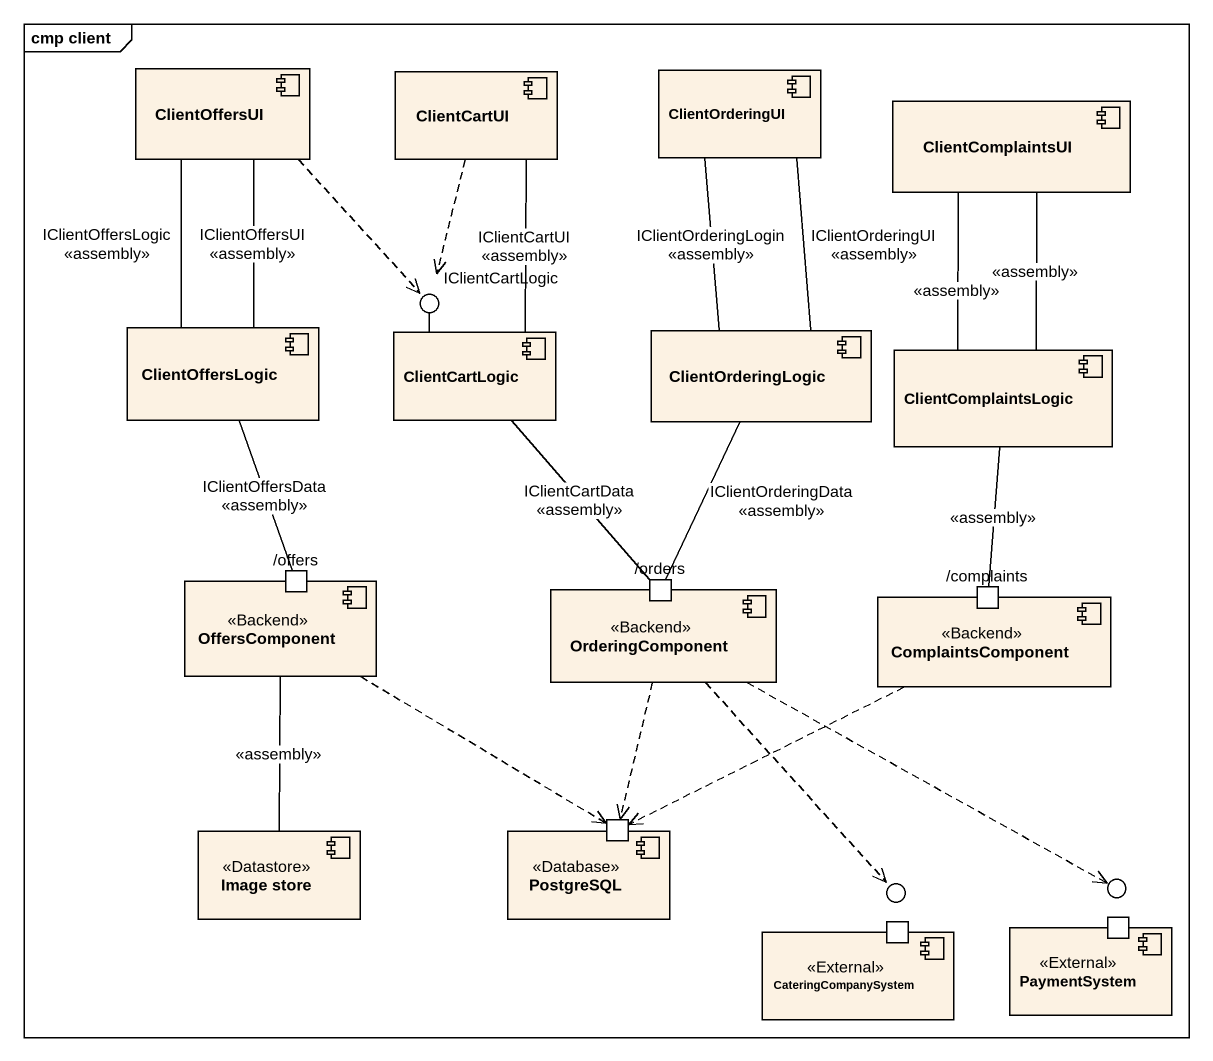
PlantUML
@startuml
mainframe cmp client
component ClientOffersUI
component ClientCartUI
component ClientOrderingUI
component ClientComplaintsUI
() IClientCartLogic
component ClientOffersLogic
component ClientCartLogic
component ClientOrderingLogic
component ClientComplaintsLogic
component OffersComponent <<Backend>> {
  port "/offers" as offers
}
component OrderingComponent <<Backend>> {
  port "/orders" as orders
}
component ComplaintsComponent <<Backend>> {
  port "/complaints" as complaints
}
component "Image store" as Image_store <<Datastore>>
component PostgreSQL <<Database>> {
  port " " as port1
}
() " " as lollipop1
() " " as lollipop2
component CateringCompanySystem <<External>> {
  port " " as port2
}
component PaymentSystem <<External>> {
  port " " as port3
}
ClientCartLogic -up- IClientCartLogic
ClientOffersUI ..> IClientCartLogic
ClientOffersUI -- ClientOffersLogic : IClientOffersLogic\n<<assembly>>
ClientCartUI ..> IClientCartLogic
ClientOrderingUI -- ClientOrderingLogic : IClientOrderingLogin\n<<assembly>>
ClientComplaintsUI -- ClientComplaintsLogic : <<assembly>>
ClientOffersLogic -up- ClientOffersUI : IClientOffersUI\n<<assembly>>
ClientOffersLogic -- offers : IClientOffersData\n<<assembly>>
ClientCartLogic -up- ClientCartUI : IClientCartUI\n<<assembly>>
ClientCartLogic -- orders : IClientCartData\n<<assembly>>
ClientOrderingLogic -up- ClientOrderingUI : IClientOrderingUI\n<<assembly>>
ClientOrderingLogic -- orders : IClientOrderingData\n<<assembly>>
ClientComplaintsLogic -up- ClientComplaintsUI : <<assembly>>
ClientComplaintsLogic -- complaints : <<assembly>>
OffersComponent -- Image_store : <<assembly>>
OffersComponent .right.> port1
OrderingComponent ..> port1
OrderingComponent ..> lollipop1
OrderingComponent .right.> lollipop2
ComplaintsComponent .left.> port1
@enduml
